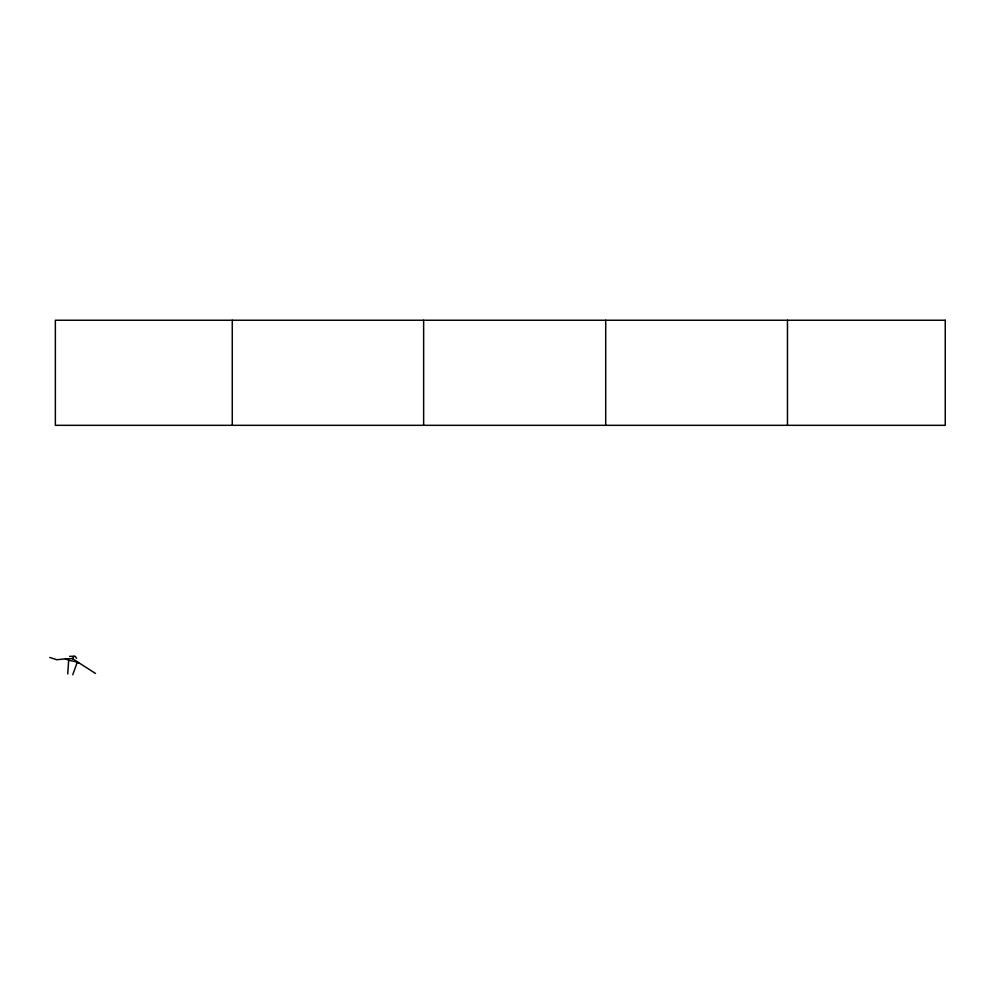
<?xml version="1.0" encoding="UTF-8"?>
<svg xmlns="http://www.w3.org/2000/svg" width="995" height="995" viewBox="0 0 995 995"><rect width="100%" height="100%" fill="white"/><g stroke="black" fill="none" stroke-linecap="round" stroke-linejoin="round"><path stroke-width="1.49" d="M67.735 673.938L68.68 660.257L65.409 658.839L56.79 659.76L49.75 657.434M72.759 674.759L77.299 662.085L68.68 660.257M65.409 658.839L72.411 658.64L74.09 656.265L75.259 656.389L76.516 658.267M69.6 656.364L74.09 656.265M72.411 658.64L95.52 673.466M77.299 662.085L78.854 663.304M787.468 320.241L787.468 425.325M605.706 320.241L605.706 425.325M423.634 320.241L423.634 425.325M232.27 320.241L232.27 425.325M945.25 320.241L55.359 320.241L55.359 425.325L945.25 425.325L945.25 320.241"/></g></svg>
